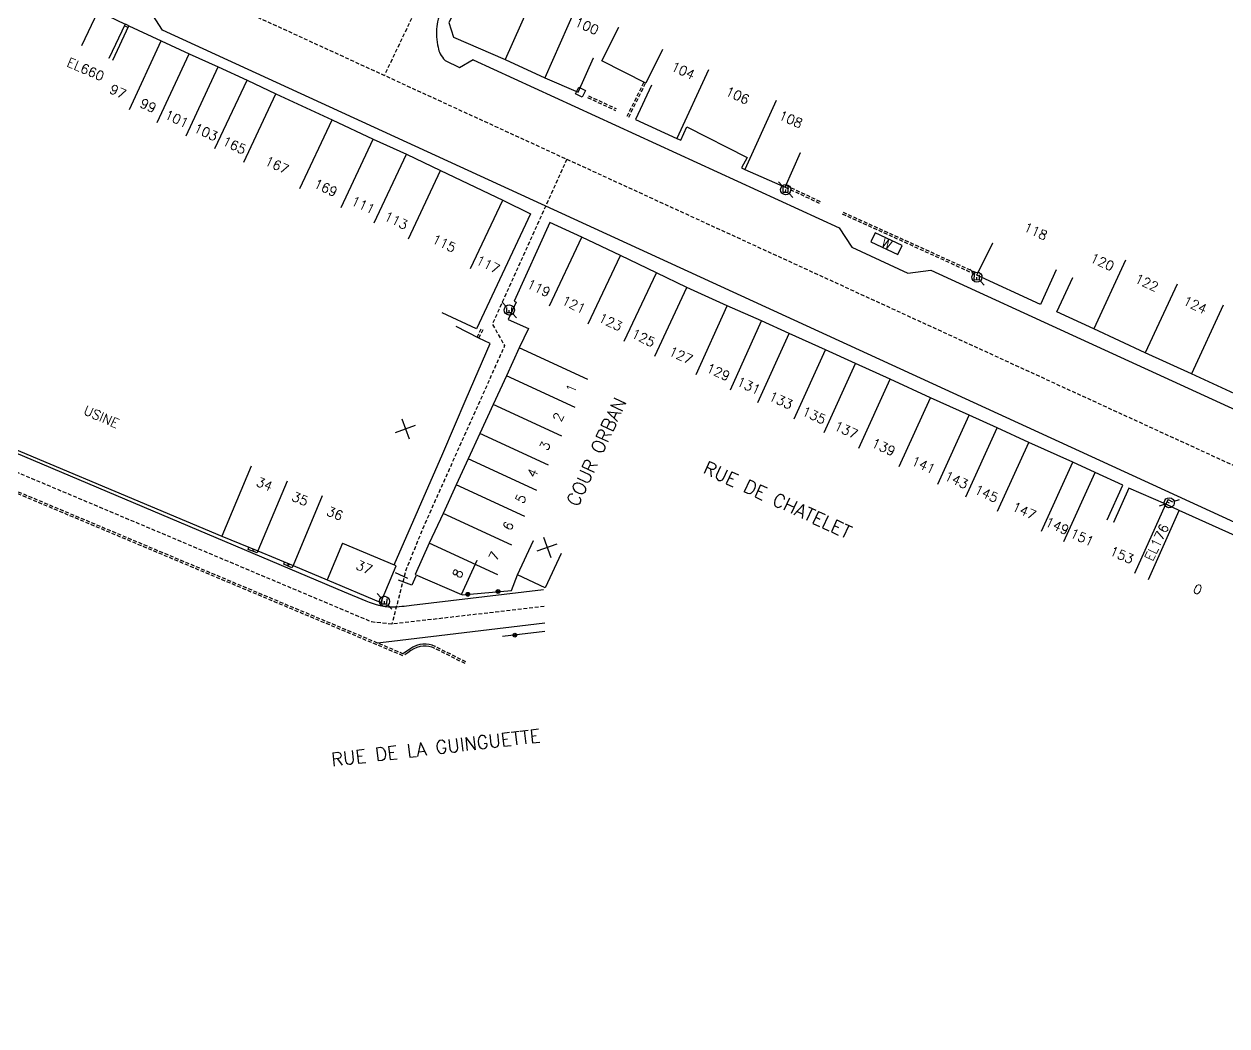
# Model space of a CAD drawing. Header units: millimetres. Extents: x 152000 to 153000, y 121000 to 122000.
# Drawn here: x 152372.1 to 152531.2, y 121697.6 to 121830 of the extents above; entities that cross this region are included whole.
import ezdxf
from ezdxf.enums import TextEntityAlignment as Align

# ---------------------------------------------------------------- set-up
doc = ezdxf.new("R2010")
doc.units = ezdxf.units.MM
doc.linetypes.add('DASHED', pattern=[0.75, 0.5, -0.25])
doc.layers.get('0').update_dxf_attribs({"linetype": 'CONTINUOUS'})
for name, color, linetype in [('W0001', 6, 'DASHED'), ('W0008', 7, 'CONTINUOUS'), ('W0100', 7, 'CONTINUOUS'), ('W0112', 1, 'DASHED'), ('W0322', 7, 'CONTINUOUS'), ('W0471', 7, 'CONTINUOUS'), ('W0984', 7, 'CONTINUOUS'), ('W0989', 7, 'CONTINUOUS'), ('W0991', 7, 'CONTINUOUS'), ('W1102', 7, 'CONTINUOUS')]:
    doc.layers.add(name, color=color, linetype=linetype)
doc.styles.get("Standard").update_dxf_attribs({"font": 'romans.shx', "width": 0.85})

# ---------------------------------------------------------------- blocks, each defined once
blk = doc.blocks.new('t991o')
at = {"color": 0, "linetype": 'Continuous'}
for p, q in [((-1, 1), (1, -1)), ((-1, -1), (1, 1))]:
    blk.add_line(p, q, dxfattribs=at)
blk = doc.blocks.new('t322o')
at = {"color": 0, "linetype": 'Continuous'}
for radius in [0.25, 0.15]:
    blk.add_circle((0, 0), radius, dxfattribs=at)
blk = doc.blocks.new('T471')
for p, q in [((-0.333334, 0.333334), (-0.333334, -0.333334)), ((-0.333334, 0.333334), (0.333334, 0.333334)), ((-0.333334, 0), (0, 0)), ((0.500001, 0.500001), (1.000002, 1.000002)), ((-0.500001, -0.500001), (-1.000002, -1.000002)), ((-0.333334, -0.333334), (0.333334, -0.333334))]:
    blk.add_line(p, q)
blk.add_ellipse((0, 0), major_axis=(0.471405, 0.471405), ratio=1, start_param=5.4977871438, end_param=11.780972451)
blk = doc.blocks.new('t112o')
at = {"color": 0, "linetype": 'Continuous'}
for p, q in [((-0.5, 0.5), (0.5, 0.5)), ((-0.5, -0.5), (-0.5, 0.5)), ((0.5, 0.5), (0.5, -0.5)), ((0.5, -0.5), (-0.5, -0.5))]:
    blk.add_line(p, q, dxfattribs=at)

msp = doc.modelspace()

# ---------------------------------------------------------------- linework, layer by layer
at = {"layer": 'W0001', "flags": 128}
for points in [[(152312.21, 121870.23), (152312.21, 121870.23), (152325.69, 121866.11), (152397.69, 121833.38), (152461.46, 121804.1), (152544.02, 121766.2), (152564.49, 121756.82), (152585.43, 121747.22), (152591.84, 121744.27), (152647.45, 121718.8), (152667.01, 121710.37), (152686.32, 121704.01), (152712.76, 121699.83), (152726.07, 121697.72), (152745.27, 121697.62), (152767.42, 121699.18), (152767.42, 121699.18)], [(152440.87, 121753.06), (152420.73, 121750.72), (152418.07, 121751.01), (152331.49, 121787.51), (152322.92, 121791.51), (152308.49, 121799.55), (152294.59, 121809.87), (152285.9, 121818.11), (152277.68, 121828.36), (152273.31, 121835.66), (152268.4, 121845.56), (152267.06, 121850.98), (152266.62, 121855.79), (152267.35, 121862.06), (152269.99, 121864.29), (152271.51, 121865.1)], [(152427.88, 121840.26), (152424.43, 121833.05), (152419.75, 121823.25), (152419.75, 121823.25)], [(152443.88, 121812.17), (152440.36, 121804.38), (152434.02, 121790.37), (152435.65, 121787.53), (152424.96, 121763.68), (152422.59, 121757.87), (152420.73, 121750.72), (152420.73, 121750.72)]]:
    msp.add_lwpolyline(points, dxfattribs=at)
at = {"layer": 'W0008', "flags": 128}
for points in [[(152573.66, 121727.66), (152579.73, 121740.79, 0.1395), (152580.03, 121742.39, 0.1944), (152578.48, 121744.52, 0.0615), (152575.71, 121745.97), (152573.86, 121745.05), (152522.97, 121768.37), (152390.43, 121829.24), (152388.73, 121831.81), (152381.78, 121834.97), (152378.73, 121834.66), (152318.91, 121861.56, 0.0074), (152315.46, 121863.09, 0.101174), (152310.99, 121864.15, 0.060719), (152310.99, 121864.15, 0.007609)], [(152430.6, 121838.98), (152427.4, 121832.18, 0.0818), (152426.67, 121829.71, 0.077), (152426.86, 121826.96, 0.065), (152427.12, 121826.09, 0.069), (152427.77, 121825.23), (152429.67, 121824.31), (152431.49, 121825.33), (152431.48, 121825.3), (152479.9, 121803.12), (152481.56, 121800.56), (152488.98, 121797.13), (152492.01, 121797.52), (152511.77, 121788.45), (152565.08, 121764.04), (152565.53, 121762.03), (152567.44, 121761.15, 0.1276), (152571.25, 121760.83, 0.023), (152576.14, 121761.39), (152580.13, 121762.09, -0.0024), (152584.98, 121762.95, -0.0089), (152591.57, 121763.88), (152591.57, 121763.88)], [(152331, 121790.28), (152414.42, 121755), (152417.31, 121753.8, 0.0946), (152420.73, 121752.99, 0.032), (152423.34, 121753.25), (152440.77, 121755.28), (152440.77, 121755.28)]]:
    msp.add_lwpolyline(points, format="xyb", dxfattribs=at)
msp.add_lwpolyline([(152440.97, 121750.84), (152420.72, 121748.45), (152418.84, 121748.23), (152418.84, 121748.23)], dxfattribs=at)
at = {"layer": 'W0100'}
for p, q in [((152402.45, 121760.64), (152402.32, 121760.54)), ((152402.34, 121760.37), (152402.45, 121760.64)), ((152402.45, 121760.64), (152402.46, 121760.48)), ((152407.09, 121758.7), (152406.95, 121758.59)), ((152406.97, 121758.4), (152407.09, 121758.7)), ((152407.09, 121758.7), (152407.12, 121758.51))]:
    msp.add_line(p, q, dxfattribs=at)
at = {"layer": 'W0100', "flags": 128}
for points in [[(152432.24, 121838.02), (152428.27, 121830.22), (152428.89, 121828.32), (152435.73, 121825.33), (152440.95, 121822.92), (152445.38, 121821.02), (152447.4, 121825.59), (152447.4, 121825.59)], [(152379.74, 121827.21), (152381.89, 121831.73), (152385.48, 121830.02), (152383.33, 121825.5), (152383.33, 121825.5)], [(152383.87, 121825.26), (152385.97, 121829.81), (152390.23, 121827.82), (152393.92, 121826.12), (152397.76, 121824.36), (152401.59, 121822.61), (152405.42, 121820.82), (152412.85, 121817.36), (152418.29, 121814.84), (152422.67, 121812.82), (152427.19, 121810.68), (152435.41, 121806.76), (152439.07, 121804.94), (152431.94, 121789.74), (152427.41, 121791.87), (152427.41, 121791.87)], [(152456.53, 121826.68), (152454.3, 121822.21), (152448.49, 121825.16), (152450.76, 121829.62), (152450.76, 121829.62)], [(152455.05, 121821.96), (152452.96, 121817.42), (152458.44, 121814.9), (152458.93, 121814.71), (152459.72, 121816.44), (152467.72, 121812.41), (152466.98, 121811.02), (152467.41, 121810.82), (152472.73, 121808.49), (152474.78, 121813.05), (152474.78, 121813.05)], [(152515.3, 121764.53), (152517.39, 121769.07), (152513.74, 121770.75), (152510.77, 121772.11), (152504.97, 121774.75), (152500.76, 121776.66), (152497.06, 121778.35), (152491.96, 121780.65), (152486.61, 121783.08), (152482.05, 121785.16), (152478.07, 121786.96), (152473.27, 121789.13), (152469.62, 121790.79), (152465.08, 121792.81), (152459.74, 121795.21), (152455.71, 121797.17), (152450.95, 121799.45), (152445.84, 121801.85), (152441.64, 121803.81), (152436.89, 121793.4), (152437.18, 121793.27), (152436.11, 121791), (152438.8, 121789.81), (152437.58, 121787.26), (152435.89, 121783.54), (152434.15, 121779.77), (152432.38, 121775.91), (152430.85, 121772.58), (152429.26, 121769.13), (152427.52, 121765.34), (152425.67, 121761.42), (152423.84, 121757.3), (152429.93, 121754.62), (152432.03, 121759.16), (152432.03, 121759.16)], [(152484.63, 121802.43), (152484.09, 121801.24), (152487.66, 121799.56), (152488.2, 121800.76), (152484.63, 121802.43), (152484.63, 121802.43)], [(152508.58, 121797.53), (152506.49, 121792.99), (152498.1, 121796.86), (152500.19, 121801.12), (152500.19, 121801.12)], [(152569.47, 121769.28), (152567.37, 121764.74), (152556.41, 121769.93), (152546.51, 121774.56), (152542.46, 121776.41), (152539.46, 121777.83), (152532.75, 121780.9), (152526.48, 121783.79), (152520.36, 121786.57), (152513.55, 121789.74), (152508.68, 121791.98), (152510.77, 121796.52), (152510.77, 121796.52)], [(152363.26, 121782.47), (152361.33, 121777.86), (152398.27, 121762.37), (152403.01, 121760.4), (152407.67, 121758.46), (152412.19, 121756.58), (152419.29, 121753.6), (152421.33, 121758.44), (152421.04, 121758.56), (152424.25, 121765.94), (152427.46, 121773.27), (152430.55, 121780.49), (152433.73, 121787.8), (152432.25, 121788.54), (152429.26, 121790.04), (152429.26, 121790.04)], [(152572.69, 121727.87), (152578.79, 121741.09), (152574.11, 121743.23), (152568.35, 121745.89), (152564.47, 121747.65), (152559.17, 121750.11), (152553.97, 121752.55), (152549.69, 121754.36), (152543.48, 121757.18), (152536.68, 121760.43), (152524.85, 121765.74), (152523.08, 121766.59), (152518.2, 121768.71), (152516.16, 121764.15), (152516.16, 121764.15)], [(152403.01, 121760.4), (152402.94, 121760.14), (152401.74, 121760.6), (152401.85, 121760.88), (152401.85, 121760.88)], [(152443.13, 121760.07), (152441.02, 121755.54), (152437.34, 121757.25), (152439.45, 121761.78), (152439.45, 121761.78)], [(152407.67, 121758.46), (152407.5, 121758.17), (152406.45, 121758.64), (152406.56, 121758.92), (152406.56, 121758.92)]]:
    msp.add_lwpolyline(points, dxfattribs=at)
at = {"layer": 'W0112'}
for p, q in [((152385.87, 121829.57), (152385.38, 121829.79)), ((152385.97, 121829.8), (152385.48, 121830.02)), ((152451.84, 121817.85), (152454.07, 121822.32)), ((152452.06, 121817.74), (152454.29, 121822.21)), ((152446.62, 121820.31), (152450.29, 121818.63)), ((152446.73, 121820.54), (152450.39, 121818.86)), ((152472.73, 121808.49), (152477.47, 121806.27)), ((152472.83, 121808.72), (152477.58, 121806.5)), ((152480.39, 121805.18), (152498.21, 121797.09)), ((152480.29, 121804.96), (152498.1, 121796.86)), ((152432.03, 121788.64), (152432.63, 121789.92)), ((152432.25, 121788.54), (152432.86, 121789.81)), ((152422.2, 121746.54), (152331.88, 121784.52)), ((152422.3, 121746.77), (152331.97, 121784.75)), ((152424.44, 121748.02), (152423.98, 121747.88)), ((152424.85, 121748.08), (152424.44, 121748.02)), ((152425.27, 121748.08), (152424.85, 121748.08)), ((152425.69, 121748.03), (152425.27, 121748.08)), ((152426.09, 121747.93), (152425.69, 121748.03)), ((152426.47, 121747.77), (152426.09, 121747.93)), ((152422.7, 121747.15), (152422.29, 121746.85)), ((152422.84, 121746.95), (152422.44, 121746.65)), ((152423.11, 121747.43), (152422.7, 121747.15)), ((152423.24, 121747.22), (152422.84, 121746.95)), ((152423.53, 121747.68), (152423.11, 121747.43)), ((152423.65, 121747.46), (152423.24, 121747.22)), ((152423.98, 121747.88), (152423.53, 121747.68)), ((152424.06, 121747.65), (152423.65, 121747.46)), ((152424.49, 121747.78), (152424.06, 121747.65)), ((152424.87, 121747.83), (152424.49, 121747.78)), ((152425.26, 121747.83), (152424.87, 121747.83)), ((152425.64, 121747.78), (152425.26, 121747.83)), ((152426.01, 121747.69), (152425.64, 121747.78)), ((152426.36, 121747.54), (152426.01, 121747.69)), ((152430.42, 121745.51), (152426.36, 121747.54)), ((152430.53, 121745.73), (152426.47, 121747.77))]:
    msp.add_line(p, q, dxfattribs=at)
at = {"layer": 'W0322', "flags": 128}
for points in [[(152421.17, 121757.53), (152422.79, 121756.81), (152422.79, 121756.81)], [(152423.93, 121757.07), (152423.39, 121755.87), (152421.61, 121756.55), (152421.61, 121756.55)], [(152430.03, 121754.6), (152436.58, 121755.19), (152437.34, 121757.25), (152437.34, 121757.25)], [(152440.97, 121749.73), (152435.36, 121749.08), (152435.36, 121749.08)]]:
    msp.add_lwpolyline(points, dxfattribs=at)
at = {"layer": 'W1102', "flags": 128}
for points in [[(152439.78, 121834.47), (152435.73, 121825.33), (152435.73, 121825.33)], [(152445, 121832.07), (152440.95, 121822.92), (152440.95, 121822.92)], [(152386.04, 121818.74), (152390.23, 121827.82), (152390.23, 121827.82)], [(152389.73, 121817.04), (152393.92, 121826.12), (152393.92, 121826.12)], [(152393.56, 121815.28), (152397.76, 121824.36), (152397.76, 121824.36)], [(152462.62, 121823.99), (152458.44, 121814.9), (152458.44, 121814.9)], [(152397.32, 121813.57), (152401.59, 121822.61), (152401.59, 121822.61)], [(152401.16, 121811.78), (152405.42, 121820.82), (152405.42, 121820.82)], [(152471.53, 121819.93), (152467.41, 121810.82), (152467.41, 121810.82)], [(152408.59, 121808.32), (152412.85, 121817.36), (152412.85, 121817.36)], [(152414.02, 121805.8), (152418.29, 121814.84), (152418.29, 121814.84)], [(152418.41, 121803.78), (152422.67, 121812.82), (152422.67, 121812.82)], [(152422.93, 121801.63), (152427.19, 121810.68), (152427.19, 121810.68)], [(152431.15, 121797.72), (152435.41, 121806.76), (152435.41, 121806.76)], [(152441.59, 121792.8), (152445.84, 121801.85), (152445.84, 121801.85)], [(152446.7, 121790.4), (152450.95, 121799.45), (152450.95, 121799.45)], [(152517.75, 121798.82), (152513.55, 121789.74), (152513.55, 121789.74)], [(152451.46, 121788.12), (152455.71, 121797.17), (152455.71, 121797.17)], [(152524.55, 121795.65), (152520.36, 121786.57), (152520.36, 121786.57)], [(152455.49, 121786.15), (152459.74, 121795.21), (152459.74, 121795.21)], [(152460.96, 121783.7), (152465.08, 121792.81), (152465.08, 121792.81)], [(152530.67, 121792.87), (152526.48, 121783.79), (152526.48, 121783.79)], [(152465.5, 121781.68), (152469.62, 121790.79), (152469.62, 121790.79)], [(152469.14, 121780.02), (152473.27, 121789.13), (152473.27, 121789.13)], [(152446.65, 121783.06), (152437.58, 121787.26), (152437.58, 121787.26)], [(152473.95, 121777.85), (152478.07, 121786.96), (152478.07, 121786.96)], [(152477.92, 121776.05), (152482.05, 121785.16), (152482.05, 121785.16)], [(152444.97, 121779.35), (152435.89, 121783.54), (152435.89, 121783.54)], [(152482.48, 121773.97), (152486.61, 121783.08), (152486.61, 121783.08)], [(152443.22, 121775.57), (152434.15, 121779.77), (152434.15, 121779.77)], [(152487.83, 121771.54), (152491.96, 121780.65), (152491.96, 121780.65)], [(152492.94, 121769.24), (152497.06, 121778.35), (152497.06, 121778.35)], [(152496.61, 121767.56), (152500.76, 121776.66), (152500.76, 121776.66)], [(152441.45, 121771.72), (152432.38, 121775.91), (152432.38, 121775.91)], [(152500.82, 121765.66), (152504.97, 121774.75), (152504.97, 121774.75)], [(152439.92, 121768.38), (152430.85, 121772.58), (152430.85, 121772.58)], [(152506.62, 121763.01), (152510.77, 121772.11), (152510.77, 121772.11)], [(152402.14, 121771.59), (152398.27, 121762.37), (152398.27, 121762.37)], [(152509.58, 121761.66), (152513.74, 121770.75), (152513.74, 121770.75)], [(152406.88, 121769.62), (152403.01, 121760.4), (152403.01, 121760.4)], [(152438.34, 121764.94), (152429.26, 121769.13), (152429.26, 121769.13)], [(152411.54, 121767.68), (152407.67, 121758.46), (152407.67, 121758.46)], [(152518.99, 121757.46), (152523.08, 121766.59), (152523.08, 121766.59)], [(152520.76, 121756.61), (152524.85, 121765.74), (152524.85, 121765.74)], [(152436.6, 121761.14), (152427.52, 121765.34), (152427.52, 121765.34)], [(152414.22, 121761.43), (152412.19, 121756.58), (152412.19, 121756.58)], [(152414.22, 121761.43), (152421.04, 121758.56), (152421.04, 121758.56)], [(152434.74, 121757.22), (152425.67, 121761.42), (152425.67, 121761.42)]]:
    msp.add_lwpolyline(points, dxfattribs=at)

# ---------------------------------------------------------------- block references
at = {"layer": 'W0112', "rotation": 333.91279}
msp.add_blockref('t112o', (152445.68, 121821.03), dxfattribs=at)
at = {"layer": 'W0322'}
for p, rotation in [((152430.79, 121754.67), 5.195867765679294), ((152434.78, 121755.03), 5.195867765679294), ((152437, 121749.27), 186.69157949992)]:
    msp.add_blockref('t322o', p, dxfattribs=dict(at, rotation=rotation))
at = {"layer": 'W0471'}
for p, rotation in [((152472.81, 121808.15), 87.54219), ((152498.1, 121796.58), 87.54219), ((152436.27, 121792.24), 87.54219), ((152523.52, 121766.76), 332.9572437927486), ((152419.77, 121753.74), 87.54219)]:
    msp.add_blockref('T471', p, dxfattribs=dict(at, rotation=rotation))
at = {"layer": 'W0991', "rotation": 334.8114916479082}
for p in [(152422.54, 121776.54), (152441.27, 121760.88)]:
    msp.add_blockref('t991o', p, dxfattribs=at)

# ---------------------------------------------------------------- texts
at = {"layer": 'W0984'}
for s, rotation, p in [('EL660', 336.5487, (152380.25, 121824.06)), ('W', 335.1432, (152486.17, 121801)), ('USINE', 336.5941, (152382.35, 121778.12)), ('EL176', 64.6193, (152521.86, 121761.54))]:
    msp.add_text(s, height=1.25, rotation=rotation, dxfattribs=at).set_placement(p, align=Align.MIDDLE)
at = {"layer": 'W0989'}
for s, rotation, p in [('COUR ORBAN', 65.295, (152447.77, 121773.51)), ('RUE DE CHATELET', 335.3647, (152471.72, 121767.14)), ('RUE DE LA GUINGUETTE', 6.6222, (152426.54, 121734.41))]:
    msp.add_text(s, height=1.75, rotation=rotation, dxfattribs=at).set_placement(p, align=Align.MIDDLE)
at = {"layer": 'W0991'}
for s, rotation, p in [('100', 336.7111, (152446.52, 121829.78)), ('104', 335.2991, (152459.25, 121823.88)), ('97', 335.0134, (152384.51, 121821.11)), ('106', 335.5288, (152466.44, 121820.6)), ('99', 335.2341, (152388.52, 121819.25)), ('101', 335.3415, (152392.29, 121817.51)), ('108', 336.3556, (152473.48, 121817.44)), ('103', 335.499, (152396.15, 121815.75)), ('165', 334.9929, (152399.91, 121814.01)), ('167', 335.0194, (152405.55, 121811.39)), ('169', 335.1185, (152411.99, 121808.39)), ('111', 335.284, (152416.93, 121806.11)), ('113', 334.6075, (152421.29, 121804.07)), ('118', 335.2234, (152505.86, 121802.65)), ('115', 334.5448, (152427.65, 121801.05)), ('117', 333.5327, (152433.45, 121798.25)), ('120', 335.2505, (152514.67, 121798.58)), ('119', 334.9836, (152440.15, 121795.13)), ('122', 335.0781, (152520.54, 121795.86)), ('121', 334.8601, (152444.78, 121792.96)), ('124', 335.5426, (152526.94, 121792.92)), ('123', 334.3945, (152449.65, 121790.65)), ('125', 333.9902, (152453.99, 121788.55)), ('127', 335.8951, (152458.94, 121786.25)), ('129', 336.0316, (152463.9, 121784.04)), ('131', 335.4564, (152467.92, 121782.23)), ('1', 65.5956, (152444.47, 121781.89)), ('133', 335.7016, (152472.17, 121780.3)), ('2', 65.2246, (152442.74, 121778.09)), ('135', 335.6648, (152476.56, 121778.32)), ('137', 335.4175, (152480.79, 121776.39)), ('139', 335.5535, (152485.76, 121774.12)), ('3', 65.338, (152440.99, 121774.29)), ('141', 335.7898, (152491.02, 121771.75)), ('4', 65.3292, (152439.34, 121770.7)), ('143', 335.4551, (152495.38, 121769.77)), ('34', 337.4628, (152403.9, 121769.24)), ('145', 335.6097, (152499.35, 121767.97)), ('35', 337.3587, (152408.61, 121767.28)), ('5', 65.2911, (152437.78, 121767.3)), ('36', 337.3638, (152413.2, 121765.36)), ('147', 335.4942, (152504.35, 121765.7)), ('6', 65.4303, (152436.12, 121763.7)), ('149', 335.4597, (152508.72, 121763.7)), ('151', 335.2946, (152512.01, 121762.19)), ('153', 336.4617, (152517.25, 121759.86)), ('37', 337.262, (152417.08, 121758.23)), ('7', 64.6138, (152434.27, 121759.73)), ('8', 66.1466, (152429.46, 121757.42)), ('0', 335.8396, (152527.29, 121755.33))]:
    msp.add_text(s, height=1.25, rotation=rotation, dxfattribs=at).set_placement(p, align=Align.MIDDLE)

doc.saveas('drawing.dxf')
